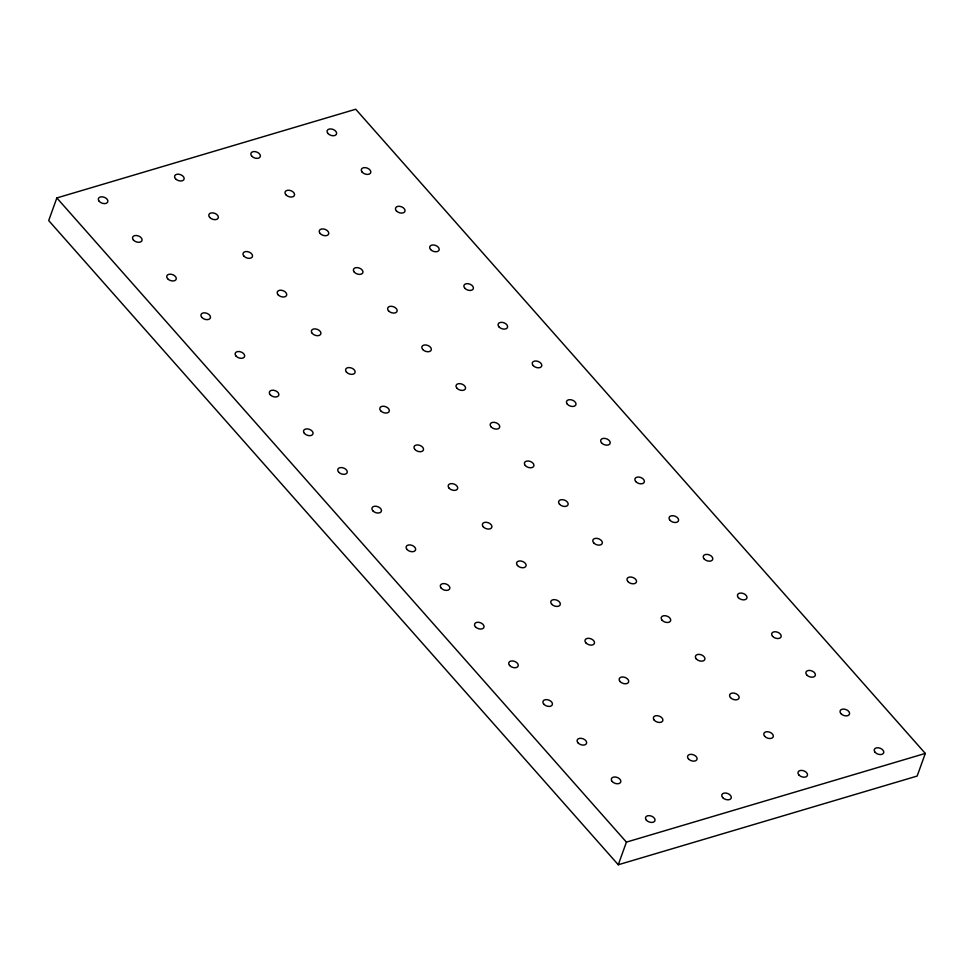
<?xml version="1.0" encoding="UTF-8"?>
<svg xmlns="http://www.w3.org/2000/svg" width="974" height="974" viewBox="0 0 974 974"><rect width="100%" height="100%" fill="white"/><g stroke="black" fill="none" stroke-linecap="round" stroke-linejoin="round"><path stroke-width="1.46" d="M56.845 197.941L48.7 220.574L618.271 864.754L917.155 776.059L925.3 753.426L355.729 109.246L56.845 197.941L626.416 842.12L618.271 864.754M626.416 842.12L925.3 753.426M798.875 774.951A4.98 3.166 19.8 0 0 807.142 776.01A4.98 3.166 19.8 0 0 802.211 770.434A4.98 3.166 19.8 0 0 798.875 774.951M875.127 752.318A4.98 3.166 19.8 0 0 883.406 753.377A4.98 3.166 19.8 0 0 878.475 747.801A4.98 3.166 19.8 0 0 875.127 752.318M764.675 736.271A4.98 3.166 19.8 0 0 772.954 737.33A4.98 3.166 19.8 0 0 768.023 731.754A4.98 3.166 19.8 0 0 764.675 736.271M840.939 713.638A4.98 3.166 19.8 0 0 849.206 714.709A4.98 3.166 19.8 0 0 844.275 709.121A4.98 3.166 19.8 0 0 840.939 713.638M730.476 697.591A4.98 3.166 19.8 0 0 738.755 698.662A4.98 3.166 19.8 0 0 733.824 693.074A4.98 3.166 19.8 0 0 730.476 697.591M806.74 674.958A4.98 3.166 19.8 0 0 815.007 676.029A4.98 3.166 19.8 0 0 810.076 670.453A4.98 3.166 19.8 0 0 806.74 674.958M696.276 658.911A4.98 3.166 19.8 0 0 704.555 659.982A4.98 3.166 19.8 0 0 699.624 654.406A4.98 3.166 19.8 0 0 696.276 658.911M772.54 636.278A4.98 3.166 19.8 0 0 780.819 637.349A4.98 3.166 19.8 0 0 775.876 631.773A4.98 3.166 19.8 0 0 772.54 636.278M662.077 620.231A4.98 3.166 19.8 0 0 670.356 621.302A4.98 3.166 19.8 0 0 665.425 615.726A4.98 3.166 19.8 0 0 662.077 620.231M738.341 597.61A4.98 3.166 19.8 0 0 746.62 598.669A4.98 3.166 19.8 0 0 741.689 593.093A4.98 3.166 19.8 0 0 738.341 597.61M627.889 581.563A4.98 3.166 19.8 0 0 636.156 582.622A4.98 3.166 19.8 0 0 631.225 577.046A4.98 3.166 19.8 0 0 627.889 581.563M704.141 558.93A4.98 3.166 19.8 0 0 712.42 559.989A4.98 3.166 19.8 0 0 707.489 554.413A4.98 3.166 19.8 0 0 704.141 558.93M593.69 542.883A4.98 3.166 19.8 0 0 601.969 543.942A4.98 3.166 19.8 0 0 597.025 538.366A4.98 3.166 19.8 0 0 593.69 542.883M669.942 520.25A4.98 3.166 19.8 0 0 678.221 521.321A4.98 3.166 19.8 0 0 673.29 515.733A4.98 3.166 19.8 0 0 669.942 520.25M559.49 504.203A4.98 3.166 19.8 0 0 567.769 505.275A4.98 3.166 19.8 0 0 562.838 499.686A4.98 3.166 19.8 0 0 559.49 504.203M635.754 481.57A4.98 3.166 19.8 0 0 644.021 482.641A4.98 3.166 19.8 0 0 639.09 477.065A4.98 3.166 19.8 0 0 635.754 481.57M525.29 465.523A4.98 3.166 19.8 0 0 533.569 466.595A4.98 3.166 19.8 0 0 528.639 461.019A4.98 3.166 19.8 0 0 525.29 465.523M601.555 442.902A4.98 3.166 19.8 0 0 609.834 443.961A4.98 3.166 19.8 0 0 604.891 438.385A4.98 3.166 19.8 0 0 601.555 442.902M491.091 426.856A4.98 3.166 19.8 0 0 499.37 427.915A4.98 3.166 19.8 0 0 494.439 422.339A4.98 3.166 19.8 0 0 491.091 426.856M567.355 404.222A4.98 3.166 19.8 0 0 575.634 405.281A4.98 3.166 19.8 0 0 570.703 399.705A4.98 3.166 19.8 0 0 567.355 404.222M456.903 388.176A4.98 3.166 19.8 0 0 465.17 389.235A4.98 3.166 19.8 0 0 460.239 383.659A4.98 3.166 19.8 0 0 456.903 388.176M533.155 365.542A4.98 3.166 19.8 0 0 541.434 366.614A4.98 3.166 19.8 0 0 536.504 361.025A4.98 3.166 19.8 0 0 533.155 365.542M422.704 349.496A4.98 3.166 19.8 0 0 430.971 350.567A4.98 3.166 19.8 0 0 426.04 344.979A4.98 3.166 19.8 0 0 422.704 349.496M498.956 326.862A4.98 3.166 19.8 0 0 507.235 327.934A4.98 3.166 19.8 0 0 502.304 322.357A4.98 3.166 19.8 0 0 498.956 326.862M388.504 310.816A4.98 3.166 19.8 0 0 396.783 311.887A4.98 3.166 19.8 0 0 391.84 306.311A4.98 3.166 19.8 0 0 388.504 310.816M464.768 288.194A4.98 3.166 19.8 0 0 473.035 289.254A4.98 3.166 19.8 0 0 468.104 283.678A4.98 3.166 19.8 0 0 464.768 288.194M354.305 272.148A4.98 3.166 19.8 0 0 362.584 273.207A4.98 3.166 19.8 0 0 357.653 267.631A4.98 3.166 19.8 0 0 354.305 272.148M430.569 249.514A4.98 3.166 19.8 0 0 438.836 250.574A4.98 3.166 19.8 0 0 433.905 244.998A4.98 3.166 19.8 0 0 430.569 249.514M320.105 233.468A4.98 3.166 19.8 0 0 328.384 234.527A4.98 3.166 19.8 0 0 323.453 228.951A4.98 3.166 19.8 0 0 320.105 233.468M396.369 210.834A4.98 3.166 19.8 0 0 404.648 211.906A4.98 3.166 19.8 0 0 399.705 206.318A4.98 3.166 19.8 0 0 396.369 210.834M285.906 194.788A4.98 3.166 19.8 0 0 294.185 195.859A4.98 3.166 19.8 0 0 289.254 190.271A4.98 3.166 19.8 0 0 285.906 194.788M362.17 172.155A4.98 3.166 19.8 0 0 370.449 173.226A4.98 3.166 19.8 0 0 365.518 167.65A4.98 3.166 19.8 0 0 362.17 172.155M251.718 156.108A4.98 3.166 19.8 0 0 259.985 157.179A4.98 3.166 19.8 0 0 255.054 151.603A4.98 3.166 19.8 0 0 251.718 156.108M327.97 133.487A4.98 3.166 19.8 0 0 336.249 134.546A4.98 3.166 19.8 0 0 331.318 128.97A4.98 3.166 19.8 0 0 327.97 133.487M646.395 820.193A4.98 3.166 19.8 0 0 654.662 821.265A4.98 3.166 19.8 0 0 649.731 815.676A4.98 3.166 19.8 0 0 646.395 820.193M722.647 797.56A4.98 3.166 19.8 0 0 730.926 798.631A4.98 3.166 19.8 0 0 725.995 793.055A4.98 3.166 19.8 0 0 722.647 797.56M612.196 781.513A4.98 3.166 19.8 0 0 620.475 782.585A4.98 3.166 19.8 0 0 615.531 777.009A4.98 3.166 19.8 0 0 612.196 781.513M688.448 758.892A4.98 3.166 19.8 0 0 696.727 759.951A4.98 3.166 19.8 0 0 691.796 754.375A4.98 3.166 19.8 0 0 688.448 758.892M577.996 742.845A4.98 3.166 19.8 0 0 586.275 743.905A4.98 3.166 19.8 0 0 581.344 738.329A4.98 3.166 19.8 0 0 577.996 742.845M654.26 720.212A4.98 3.166 19.8 0 0 662.527 721.271A4.98 3.166 19.8 0 0 657.596 715.695A4.98 3.166 19.8 0 0 654.26 720.212M543.796 704.165A4.98 3.166 19.8 0 0 552.075 705.225A4.98 3.166 19.8 0 0 547.144 699.649A4.98 3.166 19.8 0 0 543.796 704.165M620.061 681.532A4.98 3.166 19.8 0 0 628.34 682.604A4.98 3.166 19.8 0 0 623.397 677.015A4.98 3.166 19.8 0 0 620.061 681.532M509.597 665.486A4.98 3.166 19.8 0 0 517.876 666.557A4.98 3.166 19.8 0 0 512.945 660.969A4.98 3.166 19.8 0 0 509.597 665.486M585.861 642.852A4.98 3.166 19.8 0 0 594.14 643.924A4.98 3.166 19.8 0 0 589.209 638.347A4.98 3.166 19.8 0 0 585.861 642.852M475.409 626.806A4.98 3.166 19.8 0 0 483.676 627.877A4.98 3.166 19.8 0 0 478.745 622.301A4.98 3.166 19.8 0 0 475.409 626.806M551.661 604.184A4.98 3.166 19.8 0 0 559.94 605.244A4.98 3.166 19.8 0 0 555.01 599.667A4.98 3.166 19.8 0 0 551.661 604.184M441.21 588.138A4.98 3.166 19.8 0 0 449.489 589.197A4.98 3.166 19.8 0 0 444.546 583.621A4.98 3.166 19.8 0 0 441.21 588.138M517.462 565.504A4.98 3.166 19.8 0 0 525.741 566.564A4.98 3.166 19.8 0 0 520.81 560.987A4.98 3.166 19.8 0 0 517.462 565.504M407.01 549.458A4.98 3.166 19.8 0 0 415.289 550.517A4.98 3.166 19.8 0 0 410.358 544.941A4.98 3.166 19.8 0 0 407.01 549.458M483.274 526.824A4.98 3.166 19.8 0 0 491.541 527.896A4.98 3.166 19.8 0 0 486.61 522.308A4.98 3.166 19.8 0 0 483.274 526.824M372.811 510.778A4.98 3.166 19.8 0 0 381.09 511.849A4.98 3.166 19.8 0 0 376.159 506.261A4.98 3.166 19.8 0 0 372.811 510.778M449.075 488.144A4.98 3.166 19.8 0 0 457.342 489.216A4.98 3.166 19.8 0 0 452.411 483.64A4.98 3.166 19.8 0 0 449.075 488.144M338.611 472.098A4.98 3.166 19.8 0 0 346.89 473.169A4.98 3.166 19.8 0 0 341.959 467.593A4.98 3.166 19.8 0 0 338.611 472.098M414.875 449.464A4.98 3.166 19.8 0 0 423.154 450.536A4.98 3.166 19.8 0 0 418.211 444.96A4.98 3.166 19.8 0 0 414.875 449.464M304.412 433.418A4.98 3.166 19.8 0 0 312.691 434.489A4.98 3.166 19.8 0 0 307.76 428.913A4.98 3.166 19.8 0 0 304.412 433.418M380.676 410.797A4.98 3.166 19.8 0 0 388.955 411.856A4.98 3.166 19.8 0 0 384.024 406.28A4.98 3.166 19.8 0 0 380.676 410.797M270.224 394.75A4.98 3.166 19.8 0 0 278.491 395.809A4.98 3.166 19.8 0 0 273.56 390.233A4.98 3.166 19.8 0 0 270.224 394.75M346.476 372.117A4.98 3.166 19.8 0 0 354.755 373.176A4.98 3.166 19.8 0 0 349.824 367.6A4.98 3.166 19.8 0 0 346.476 372.117M236.025 356.07A4.98 3.166 19.8 0 0 244.304 357.129A4.98 3.166 19.8 0 0 239.361 351.553A4.98 3.166 19.8 0 0 236.025 356.07M312.277 333.437A4.98 3.166 19.8 0 0 320.556 334.508A4.98 3.166 19.8 0 0 315.625 328.92A4.98 3.166 19.8 0 0 312.277 333.437M201.825 317.39A4.98 3.166 19.8 0 0 210.104 318.461A4.98 3.166 19.8 0 0 205.173 312.873A4.98 3.166 19.8 0 0 201.825 317.39M278.089 294.757A4.98 3.166 19.8 0 0 286.356 295.828A4.98 3.166 19.8 0 0 281.425 290.252A4.98 3.166 19.8 0 0 278.089 294.757M167.625 278.71A4.98 3.166 19.8 0 0 175.904 279.781A4.98 3.166 19.8 0 0 170.974 274.205A4.98 3.166 19.8 0 0 167.625 278.71M243.89 256.089A4.98 3.166 19.8 0 0 252.169 257.148A4.98 3.166 19.8 0 0 247.226 251.572A4.98 3.166 19.8 0 0 243.89 256.089M133.426 240.042A4.98 3.166 19.8 0 0 141.705 241.102A4.98 3.166 19.8 0 0 136.774 235.525A4.98 3.166 19.8 0 0 133.426 240.042M209.69 217.409A4.98 3.166 19.8 0 0 217.969 218.468A4.98 3.166 19.8 0 0 213.038 212.892A4.98 3.166 19.8 0 0 209.69 217.409M99.238 201.362A4.98 3.166 19.8 0 0 107.505 202.422A4.98 3.166 19.8 0 0 102.574 196.845A4.98 3.166 19.8 0 0 99.238 201.362M175.49 178.729A4.98 3.166 19.8 0 0 183.769 179.8A4.98 3.166 19.8 0 0 178.839 174.212A4.98 3.166 19.8 0 0 175.49 178.729"/></g></svg>
